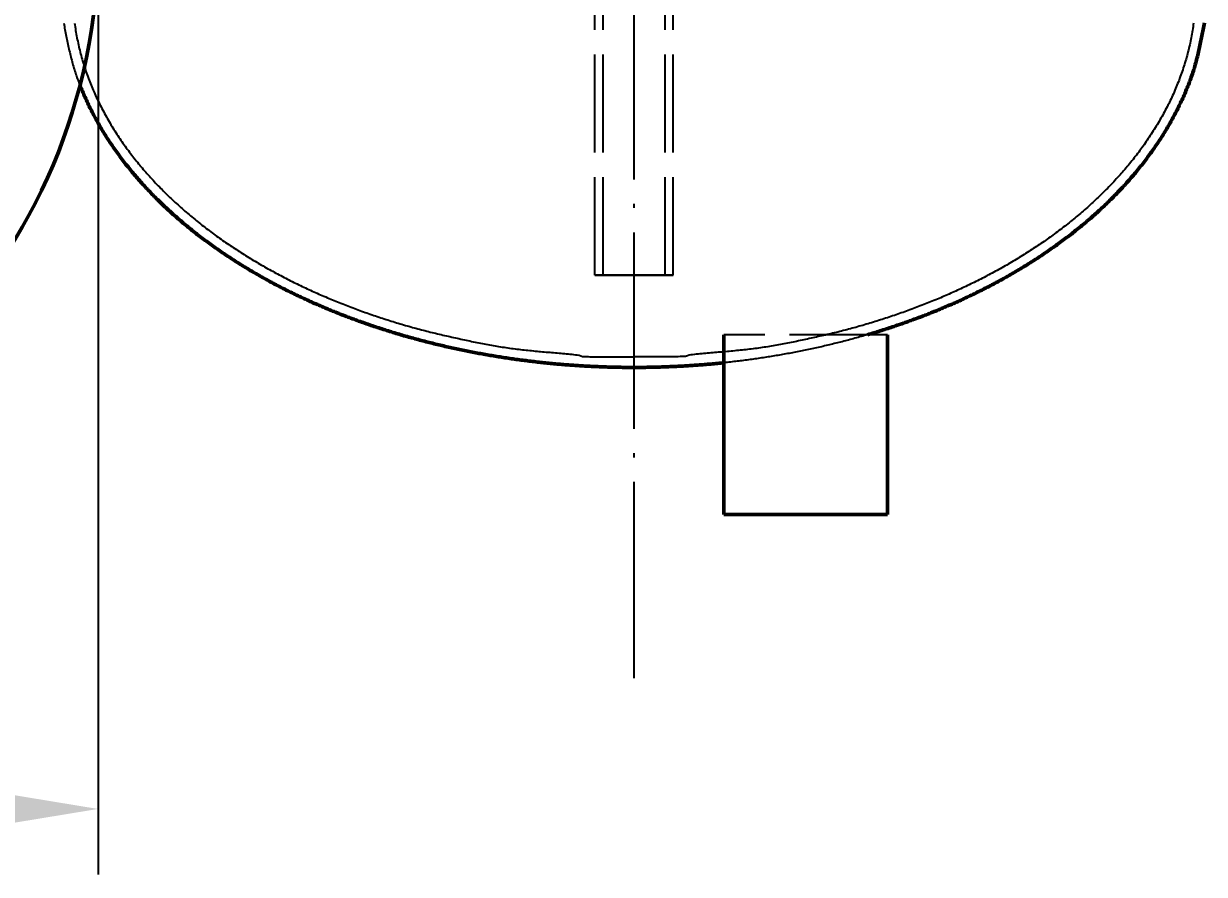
# Model space of a CAD drawing. Header units: millimetres. Extents: x 0 to 594, y 0 to 420.
# Drawn here: x 190.22 to 226.35, y 244 to 270.01 of the extents above; entities that cross this region are included whole.
import ezdxf

# ---------------------------------------------------------------- set-up
doc = ezdxf.new("R2010")
doc.units = ezdxf.units.MM
doc.linetypes.add('ISO02-TRAZOS', pattern=[3.75, 3, -0.75])
doc.linetypes.add('ISO04-TRAZO-PUNTO', pattern=[7.625, 6, -0.75, 0.125, -0.75])
for name, color, linetype, lineweight in [('01-VISIBLE', 7, 'CONTINUOUS', 50), ('02-OCULTA', 4, 'ISO02-TRAZOS', 25), ('03-EJE', 1, 'ISO04-TRAZO-PUNTO', 25), ('04-COTA', 3, 'CONTINUOUS', 25)]:
    doc.layers.add(name, color=color, linetype=linetype, lineweight=lineweight)
doc.styles.add('ISO3098', font='isocpeur.ttf')
doc.dimstyles.new('FLAMA-ISO', dxfattribs={"dimtxt": 3.5, "dimasz": 3, "dimexe": 2, "dimexo": 1, "dimgap": 1, "dimtad": 1, "dimdec": 1, "dimtxsty": 'ISO3098', "dimcen": 2.5, "dimclrd": 3, "dimclre": 3, "dimclrt": 3, "dimazin": 3, "dimtfac": 1, "dimtmove": 0, "dimatfit": 3, "dimlwd": 25, "dimlwe": 25})

msp = doc.modelspace()

# ---------------------------------------------------------------- linework, layer by layer
at = {"layer": '01-VISIBLE'}
for p, q in [((211.65, 255), (211.65, 260.5)), ((216.65, 255), (216.65, 260.5)), ((216.65, 255), (211.65, 255))]:
    msp.add_line(p, q, dxfattribs=at)
for points in [[(226.348, 270.031), (226.339, 269.981), (226.33, 269.932), (226.321, 269.883), (226.312, 269.834), (226.302, 269.784), (226.293, 269.735), (226.283, 269.686), (226.273, 269.637), (226.263, 269.588), (226.253, 269.539), (226.243, 269.49), (226.232, 269.441), (226.222, 269.392), (226.212, 269.343), (226.201, 269.294), (226.19, 269.245), (226.179, 269.196), (226.168, 269.148), (226.157, 269.099), (226.145, 269.05), (226.133, 269.002), (226.121, 268.953), (226.108, 268.905), (226.095, 268.856), (226.082, 268.808), (226.069, 268.76), (226.055, 268.711), (226.041, 268.663), (226.027, 268.615), (226.012, 268.568), (225.996, 268.52), (225.981, 268.472), (225.965, 268.425), (225.948, 268.378), (225.932, 268.331), (225.914, 268.284), (225.897, 268.237), (225.879, 268.19), (225.861, 268.143), (225.842, 268.097), (225.824, 268.05), (225.805, 268.004), (225.785, 267.958), (225.766, 267.912), (225.746, 267.866), (225.725, 267.82), (225.705, 267.774), (225.684, 267.729), (225.663, 267.683), (225.642, 267.638), (225.62, 267.593), (225.599, 267.548), (225.577, 267.503), (225.555, 267.458), (225.532, 267.413), (225.51, 267.368), (225.487, 267.324), (225.464, 267.279), (225.441, 267.235), (225.417, 267.191), (225.393, 267.147), (225.37, 267.103), (225.345, 267.059), (225.321, 267.015), (225.297, 266.971), (225.272, 266.928), (225.247, 266.884), (225.222, 266.841), (225.196, 266.798), (225.171, 266.755), (225.145, 266.712), (225.119, 266.669), (225.093, 266.627), (225.066, 266.584), (225.039, 266.542), (225.012, 266.5), (224.985, 266.458), (224.958, 266.416), (224.93, 266.374), (224.902, 266.333), (224.874, 266.291), (224.846, 266.25), (224.817, 266.209), (224.789, 266.168), (224.76, 266.127), (224.73, 266.086), (224.701, 266.046), (224.672, 266.005), (224.642, 265.965), (224.612, 265.925), (224.582, 265.885), (224.552, 265.845), (224.521, 265.805), (224.491, 265.765), (224.46, 265.726), (224.429, 265.687), (224.397, 265.648), (224.366, 265.609), (224.335, 265.57), (224.303, 265.531), (224.271, 265.492), (224.239, 265.454), (224.207, 265.416), (224.174, 265.377), (224.142, 265.339), (224.109, 265.302), (224.076, 265.264), (224.043, 265.226), (224.01, 265.189), (223.976, 265.152), (223.943, 265.114), (223.909, 265.077), (223.875, 265.04), (223.841, 265.004), (223.807, 264.967), (223.773, 264.931), (223.738, 264.894), (223.704, 264.858), (223.669, 264.822), (223.634, 264.786), (223.599, 264.751), (223.564, 264.715), (223.528, 264.679), (223.493, 264.644), (223.457, 264.609), (223.422, 264.574), (223.386, 264.539), (223.35, 264.504), (223.313, 264.47), (223.277, 264.435), (223.241, 264.401), (223.204, 264.367), (223.167, 264.333), (223.131, 264.299), (223.094, 264.265), (223.057, 264.231), (223.019, 264.198), (222.982, 264.164), (222.945, 264.131), (222.907, 264.098), (222.869, 264.065), (222.831, 264.032), (222.793, 264), (222.755, 263.967), (222.717, 263.935), (222.679, 263.903), (222.64, 263.871), (222.602, 263.839), (222.563, 263.807), (222.524, 263.776), (222.485, 263.744), (222.446, 263.713), (222.407, 263.682), (222.368, 263.65), (222.328, 263.619), (222.289, 263.589), (222.249, 263.558), (222.21, 263.527), (222.17, 263.497), (222.13, 263.467), (222.09, 263.437), (222.05, 263.407), (222.01, 263.377), (221.97, 263.347), (221.929, 263.317), (221.889, 263.288), (221.848, 263.258), (221.808, 263.229), (221.767, 263.2), (221.726, 263.171), (221.685, 263.142), (221.644, 263.114), (221.603, 263.085), (221.562, 263.056), (221.521, 263.028), (221.479, 263), (221.438, 262.972), (221.396, 262.944), (221.355, 262.916), (221.313, 262.889), (221.271, 262.861), (221.229, 262.834), (221.187, 262.806), (221.145, 262.779), (221.103, 262.752), (221.061, 262.725), (221.018, 262.699), (220.976, 262.672), (220.934, 262.645), (220.891, 262.619), (220.848, 262.593), (220.806, 262.567), (220.763, 262.541), (220.72, 262.515), (220.677, 262.489), (220.634, 262.463), (220.591, 262.438), (220.548, 262.413), (220.505, 262.387), (220.461, 262.362), (220.418, 262.337), (220.374, 262.312), (220.331, 262.288), (220.287, 262.263), (220.244, 262.239), (220.2, 262.214), (220.156, 262.19), (220.112, 262.166), (220.068, 262.142), (220.024, 262.118), (219.98, 262.094), (219.936, 262.071), (219.892, 262.047), (219.848, 262.024), (219.803, 262), (219.759, 261.977), (219.714, 261.954), (219.67, 261.931), (219.625, 261.909), (219.581, 261.886), (219.536, 261.863), (219.491, 261.841), (219.446, 261.819), (219.401, 261.797), (219.357, 261.774), (219.312, 261.753), (219.266, 261.731), (219.221, 261.709), (219.176, 261.687), (219.131, 261.666), (219.086, 261.645), (219.04, 261.623), (218.995, 261.602), (218.949, 261.581), (218.904, 261.56), (218.858, 261.54), (218.813, 261.519), (218.767, 261.499), (218.721, 261.478), (218.676, 261.458), (218.63, 261.438), (218.584, 261.418), (218.538, 261.398), (218.492, 261.378), (218.446, 261.358), (218.4, 261.339), (218.354, 261.319), (218.308, 261.3), (218.261, 261.28), (218.215, 261.261), (218.169, 261.242), (218.123, 261.223), (218.076, 261.205), (218.03, 261.186), (217.983, 261.167), (217.937, 261.149), (217.89, 261.13), (217.844, 261.112), (217.797, 261.094), (217.75, 261.076), (217.703, 261.058), (217.657, 261.04), (217.61, 261.023), (217.563, 261.005), (217.516, 260.988), (217.469, 260.97), (217.422, 260.953), (217.375, 260.936), (217.328, 260.919), (217.281, 260.902), (217.234, 260.885), (217.186, 260.868), (217.139, 260.852), (217.092, 260.835), (217.045, 260.819), (216.997, 260.803), (216.95, 260.787), (216.902, 260.771), (216.855, 260.755), (216.807, 260.739), (216.76, 260.723), (216.712, 260.707), (216.665, 260.692), (216.617, 260.677), (216.569, 260.661), (216.522, 260.646), (216.474, 260.631), (216.426, 260.616), (216.378, 260.601), (216.331, 260.586), (216.283, 260.572), (216.235, 260.557), (216.187, 260.543), (216.139, 260.528), (216.091, 260.514), (216.043, 260.5)], [(191.945, 268.128), (191.963, 268.081), (191.982, 268.034), (192.002, 267.988), (192.021, 267.942), (192.041, 267.896), (192.061, 267.85), (192.081, 267.804), (192.102, 267.758), (192.123, 267.712), (192.144, 267.667), (192.165, 267.621), (192.187, 267.576), (192.209, 267.531), (192.231, 267.486), (192.253, 267.441), (192.276, 267.396), (192.299, 267.351), (192.322, 267.306), (192.345, 267.262), (192.368, 267.217), (192.392, 267.173), (192.416, 267.129), (192.44, 267.085), (192.464, 267.041), (192.488, 266.997), (192.513, 266.953), (192.538, 266.91), (192.563, 266.866), (192.588, 266.823), (192.614, 266.779), (192.64, 266.736), (192.666, 266.693), (192.692, 266.651), (192.718, 266.608), (192.745, 266.565), (192.772, 266.523), (192.799, 266.481), (192.827, 266.439), (192.854, 266.397), (192.882, 266.355), (192.91, 266.313), (192.939, 266.272), (192.967, 266.231), (192.996, 266.189), (193.025, 266.148), (193.054, 266.107), (193.083, 266.067), (193.112, 266.026), (193.142, 265.985), (193.172, 265.945), (193.202, 265.905), (193.232, 265.865), (193.263, 265.825), (193.294, 265.785), (193.324, 265.746), (193.355, 265.706), (193.387, 265.667), (193.418, 265.628), (193.45, 265.588), (193.481, 265.55), (193.513, 265.511), (193.545, 265.472), (193.578, 265.434), (193.61, 265.395), (193.643, 265.357), (193.675, 265.319), (193.708, 265.281), (193.741, 265.243), (193.775, 265.206), (193.808, 265.168), (193.842, 265.131), (193.875, 265.094), (193.909, 265.057), (193.943, 265.02), (193.978, 264.983), (194.012, 264.946), (194.046, 264.91), (194.081, 264.874), (194.116, 264.837), (194.151, 264.801), (194.186, 264.765), (194.221, 264.73), (194.257, 264.694), (194.292, 264.658), (194.328, 264.623), (194.364, 264.588), (194.399, 264.553), (194.436, 264.518), (194.472, 264.483), (194.508, 264.448), (194.545, 264.414), (194.581, 264.38), (194.618, 264.345), (194.655, 264.311), (194.692, 264.277), (194.729, 264.244), (194.766, 264.21), (194.804, 264.176), (194.841, 264.143), (194.879, 264.11), (194.917, 264.077), (194.955, 264.044), (194.993, 264.011), (195.031, 263.979), (195.069, 263.946), (195.108, 263.914), (195.146, 263.882), (195.185, 263.85), (195.224, 263.818), (195.263, 263.786), (195.302, 263.754), (195.341, 263.723), (195.38, 263.691), (195.419, 263.66), (195.459, 263.629), (195.498, 263.598), (195.538, 263.567), (195.578, 263.537), (195.617, 263.506), (195.657, 263.476), (195.697, 263.445), (195.738, 263.415), (195.778, 263.385), (195.818, 263.355), (195.859, 263.326), (195.899, 263.296), (195.94, 263.266), (195.981, 263.237), (196.021, 263.208), (196.062, 263.179), (196.103, 263.15), (196.145, 263.121), (196.186, 263.092), (196.227, 263.064), (196.268, 263.035), (196.31, 263.007), (196.351, 262.979), (196.393, 262.951), (196.435, 262.923), (196.477, 262.895), (196.519, 262.867), (196.561, 262.84), (196.603, 262.813), (196.645, 262.785), (196.687, 262.758), (196.729, 262.731), (196.772, 262.704), (196.814, 262.678), (196.857, 262.651), (196.9, 262.624), (196.942, 262.598), (196.985, 262.572), (197.028, 262.546), (197.071, 262.52), (197.114, 262.494), (197.157, 262.468), (197.201, 262.443), (197.244, 262.417), (197.287, 262.392), (197.331, 262.367), (197.374, 262.342), (197.418, 262.317), (197.461, 262.292), (197.505, 262.267), (197.549, 262.242), (197.593, 262.218), (197.637, 262.194), (197.681, 262.169), (197.725, 262.145), (197.769, 262.121), (197.813, 262.098), (197.857, 262.074), (197.902, 262.05), (197.946, 262.027), (197.99, 262.003), (198.035, 261.98), (198.08, 261.957), (198.124, 261.934), (198.169, 261.911), (198.214, 261.889), (198.259, 261.866), (198.303, 261.843), (198.348, 261.821), (198.393, 261.799), (198.438, 261.777), (198.484, 261.755), (198.529, 261.733), (198.574, 261.711), (198.619, 261.689), (198.665, 261.668), (198.71, 261.646), (198.756, 261.625), (198.801, 261.604), (198.847, 261.583), (198.892, 261.562), (198.938, 261.541), (198.984, 261.52), (199.03, 261.5), (199.075, 261.479), (199.121, 261.459), (199.167, 261.439), (199.213, 261.419), (199.259, 261.399), (199.305, 261.379), (199.352, 261.359), (199.398, 261.339), (199.444, 261.32), (199.49, 261.3), (199.537, 261.281), (199.583, 261.262), (199.63, 261.243), (199.676, 261.224), (199.723, 261.205), (199.769, 261.186), (199.816, 261.167), (199.863, 261.149), (199.909, 261.13), (199.956, 261.112), (200.003, 261.094), (200.05, 261.076), (200.097, 261.058), (200.144, 261.04), (200.191, 261.022), (200.238, 261.005), (200.285, 260.987), (200.332, 260.97), (200.379, 260.953), (200.426, 260.935), (200.473, 260.918), (200.521, 260.901), (200.568, 260.884), (200.615, 260.868), (200.663, 260.851), (200.71, 260.835), (200.757, 260.818), (200.805, 260.802), (200.852, 260.786), (200.9, 260.77), (200.948, 260.754), (200.995, 260.738), (201.043, 260.722), (201.091, 260.706), (201.138, 260.691), (201.186, 260.675), (201.234, 260.66), (201.282, 260.645), (201.33, 260.63), (201.378, 260.615), (201.426, 260.6), (201.474, 260.585), (201.522, 260.57), (201.57, 260.556), (201.618, 260.541), (201.666, 260.527), (201.714, 260.512), (201.762, 260.498), (201.81, 260.484), (201.859, 260.47), (201.907, 260.456), (201.955, 260.443), (202.004, 260.429), (202.052, 260.416), (202.1, 260.402), (202.149, 260.389), (202.197, 260.376), (202.246, 260.362), (202.294, 260.349), (202.343, 260.336), (202.391, 260.324), (202.44, 260.311), (202.488, 260.298), (202.537, 260.286), (202.586, 260.273), (202.634, 260.261), (202.683, 260.249), (202.732, 260.237), (202.781, 260.225), (202.829, 260.213), (202.878, 260.201), (202.927, 260.19), (202.976, 260.178), (203.025, 260.166), (203.074, 260.155), (203.123, 260.144), (203.172, 260.133), (203.221, 260.122), (203.27, 260.111), (203.319, 260.1), (203.368, 260.089), (203.417, 260.078), (203.466, 260.068), (203.515, 260.057), (203.564, 260.047), (203.613, 260.037), (203.662, 260.026), (203.712, 260.016), (203.761, 260.006), (203.81, 259.996), (203.859, 259.987), (203.909, 259.977), (203.958, 259.967), (204.007, 259.958), (204.056, 259.949), (204.106, 259.939), (204.155, 259.93), (204.205, 259.921), (204.254, 259.912), (204.303, 259.903), (204.353, 259.894), (204.402, 259.886), (204.452, 259.877), (204.501, 259.869), (204.551, 259.86), (204.6, 259.852), (204.65, 259.844), (204.699, 259.836), (204.749, 259.828), (204.799, 259.82), (204.848, 259.812), (204.898, 259.804), (204.947, 259.797), (204.997, 259.789), (205.047, 259.782), (205.096, 259.774), (205.146, 259.767), (205.196, 259.76), (205.246, 259.753), (205.295, 259.746), (205.345, 259.739), (205.395, 259.733), (205.445, 259.726), (205.494, 259.719), (205.544, 259.713), (205.594, 259.707), (205.644, 259.7), (205.694, 259.694), (205.744, 259.688), (205.793, 259.682), (205.843, 259.676), (205.893, 259.671), (205.943, 259.665), (205.993, 259.659), (206.043, 259.654), (206.093, 259.649), (206.143, 259.643), (206.193, 259.638), (206.243, 259.633), (206.293, 259.628), (206.343, 259.623), (206.393, 259.618), (206.443, 259.614), (206.493, 259.609), (206.543, 259.604), (206.593, 259.6), (206.643, 259.596), (206.693, 259.592), (206.743, 259.587), (206.793, 259.583), (206.843, 259.579), (206.893, 259.576), (206.943, 259.572), (206.993, 259.568), (207.043, 259.565), (207.093, 259.561), (207.143, 259.558), (207.194, 259.555), (207.244, 259.551), (207.294, 259.548), (207.344, 259.545), (207.394, 259.542), (207.444, 259.54), (207.494, 259.537), (207.544, 259.534), (207.595, 259.532), (207.645, 259.529), (207.695, 259.527), (207.745, 259.525), (207.795, 259.523), (207.845, 259.521), (207.896, 259.519), (207.946, 259.517), (207.996, 259.515), (208.046, 259.514), (208.096, 259.512), (208.147, 259.511), (208.197, 259.509), (208.247, 259.508), (208.297, 259.507), (208.347, 259.506), (208.398, 259.505), (208.448, 259.504), (208.498, 259.503), (208.548, 259.502), (208.598, 259.502), (208.649, 259.501), (208.699, 259.501), (208.749, 259.5), (208.799, 259.5), (208.849, 259.5), (208.9, 259.5)], [(211.65, 259.643), (211.6, 259.637), (211.55, 259.632), (211.5, 259.627), (211.45, 259.622), (211.4, 259.618), (211.351, 259.613), (211.301, 259.608), (211.251, 259.604), (211.201, 259.6), (211.151, 259.595), (211.101, 259.591), (211.051, 259.587), (211.001, 259.583), (210.951, 259.579), (210.901, 259.575), (210.851, 259.571), (210.802, 259.568), (210.752, 259.564), (210.702, 259.561), (210.652, 259.558), (210.602, 259.554), (210.552, 259.551), (210.502, 259.548), (210.452, 259.545), (210.402, 259.542), (210.352, 259.539), (210.302, 259.537), (210.252, 259.534), (210.202, 259.532), (210.151, 259.529), (210.101, 259.527), (210.051, 259.525), (210.001, 259.523), (209.951, 259.521), (209.901, 259.519), (209.851, 259.517), (209.801, 259.515), (209.751, 259.514), (209.701, 259.512), (209.651, 259.511), (209.601, 259.509), (209.551, 259.508), (209.501, 259.507), (209.451, 259.506), (209.401, 259.505), (209.351, 259.504), (209.3, 259.503), (209.25, 259.502), (209.2, 259.502), (209.15, 259.501), (209.1, 259.501), (209.05, 259.5), (209, 259.5), (208.95, 259.5), (208.9, 259.5)]]:
    msp.add_lwpolyline(points, dxfattribs=at)
msp.add_circle((175, 272.5), 17.5, dxfattribs=at)
at = {"layer": '02-OCULTA'}
for p, q in [((207.7, 262.32), (207.7, 350.656)), ((207.95, 262.32), (207.95, 350.656)), ((209.85, 262.32), (209.85, 350.656)), ((210.1, 262.32), (210.1, 350.656)), ((216.65, 260.5), (211.65, 260.5)), ((216.65, 260.5), (211.65, 260.5)), ((211.65, 255), (211.65, 260.5)), ((216.65, 255), (216.65, 260.5)), ((216.65, 255), (211.65, 255))]:
    msp.add_line(p, q, dxfattribs=at)
for points in [[(191.453, 270.026), (191.461, 269.976), (191.47, 269.926), (191.479, 269.877), (191.489, 269.827), (191.498, 269.778), (191.508, 269.729), (191.518, 269.679), (191.528, 269.63), (191.538, 269.581), (191.548, 269.531), (191.558, 269.482), (191.569, 269.433), (191.579, 269.383), (191.59, 269.334), (191.6, 269.285), (191.611, 269.236), (191.622, 269.186), (191.634, 269.137), (191.645, 269.088), (191.657, 269.039), (191.669, 268.991), (191.682, 268.942), (191.694, 268.893), (191.707, 268.844), (191.721, 268.796), (191.734, 268.747), (191.748, 268.699), (191.762, 268.65), (191.777, 268.602), (191.792, 268.554), (191.807, 268.506), (191.823, 268.458), (191.84, 268.411), (191.856, 268.363), (191.873, 268.316), (191.891, 268.269), (191.908, 268.221), (191.926, 268.174), (191.945, 268.128)], [(191.782, 270.026), (191.79, 269.97), (191.798, 269.914), (191.807, 269.859), (191.815, 269.803), (191.825, 269.748), (191.835, 269.692), (191.845, 269.637), (191.855, 269.581), (191.866, 269.526), (191.878, 269.471), (191.889, 269.416), (191.902, 269.361), (191.914, 269.306), (191.927, 269.252), (191.941, 269.197), (191.954, 269.142), (191.969, 269.088), (191.983, 269.033), (191.998, 268.979), (192.014, 268.925), (192.03, 268.871), (192.046, 268.817), (192.062, 268.763), (192.079, 268.71), (192.097, 268.656), (192.114, 268.603), (192.132, 268.549), (192.151, 268.496), (192.17, 268.443), (192.189, 268.39), (192.208, 268.337), (192.228, 268.285), (192.249, 268.232), (192.269, 268.18), (192.29, 268.128), (192.312, 268.076), (192.333, 268.024), (192.356, 267.972), (192.378, 267.92), (192.401, 267.869), (192.424, 267.817), (192.447, 267.766), (192.471, 267.715), (192.495, 267.664), (192.52, 267.614), (192.545, 267.563), (192.57, 267.513), (192.595, 267.463), (192.621, 267.413), (192.647, 267.363), (192.673, 267.313), (192.7, 267.263), (192.727, 267.214), (192.755, 267.165), (192.782, 267.116), (192.81, 267.067), (192.838, 267.018), (192.867, 266.97), (192.896, 266.921), (192.925, 266.873), (192.954, 266.825), (192.984, 266.778), (193.014, 266.73), (193.045, 266.683), (193.075, 266.635), (193.106, 266.588), (193.137, 266.541), (193.168, 266.495), (193.2, 266.448), (193.232, 266.402), (193.264, 266.355), (193.297, 266.309), (193.329, 266.264), (193.362, 266.218), (193.396, 266.173), (193.429, 266.127), (193.463, 266.082), (193.497, 266.037), (193.531, 265.993), (193.565, 265.948), (193.6, 265.904), (193.635, 265.86), (193.67, 265.816), (193.705, 265.772), (193.741, 265.728), (193.777, 265.685), (193.813, 265.641), (193.849, 265.598), (193.886, 265.556), (193.922, 265.513), (193.959, 265.47), (193.996, 265.428), (194.034, 265.386), (194.071, 265.344), (194.109, 265.302), (194.147, 265.261), (194.185, 265.22), (194.224, 265.178), (194.262, 265.137), (194.301, 265.097), (194.34, 265.056), (194.379, 265.016), (194.419, 264.975), (194.458, 264.935), (194.498, 264.895), (194.538, 264.856), (194.578, 264.816), (194.618, 264.777), (194.659, 264.738), (194.699, 264.699), (194.74, 264.66), (194.781, 264.621), (194.822, 264.583), (194.864, 264.545), (194.905, 264.507), (194.947, 264.469), (194.989, 264.431), (195.031, 264.394), (195.073, 264.356), (195.115, 264.319), (195.158, 264.282), (195.2, 264.246), (195.243, 264.209), (195.286, 264.173), (195.329, 264.136), (195.372, 264.1), (195.416, 264.065), (195.459, 264.029), (195.503, 263.993), (195.547, 263.958), (195.591, 263.923), (195.635, 263.888), (195.679, 263.853), (195.723, 263.819), (195.768, 263.784), (195.813, 263.75), (195.857, 263.716), (195.902, 263.682), (195.947, 263.648), (195.993, 263.615), (196.038, 263.581), (196.083, 263.548), (196.129, 263.515), (196.175, 263.482), (196.221, 263.449), (196.266, 263.417), (196.313, 263.385), (196.359, 263.352), (196.405, 263.32), (196.451, 263.289), (196.498, 263.257), (196.545, 263.225), (196.591, 263.194), (196.638, 263.163), (196.685, 263.132), (196.732, 263.101), (196.78, 263.07), (196.827, 263.04), (196.874, 263.01), (196.922, 262.979), (196.97, 262.95), (197.017, 262.92), (197.065, 262.89), (197.113, 262.861), (197.161, 262.831), (197.209, 262.802), (197.258, 262.773), (197.306, 262.744), (197.354, 262.716), (197.403, 262.687), (197.452, 262.659), (197.5, 262.631), (197.549, 262.603), (197.598, 262.575), (197.647, 262.547), (197.696, 262.519), (197.745, 262.492), (197.795, 262.465), (197.844, 262.438), (197.893, 262.411), (197.943, 262.384), (197.993, 262.358), (198.042, 262.331), (198.092, 262.305), (198.142, 262.279), (198.192, 262.253), (198.242, 262.227), (198.292, 262.201), (198.342, 262.176), (198.393, 262.151), (198.443, 262.125), (198.493, 262.1), (198.544, 262.075), (198.594, 262.051), (198.645, 262.026), (198.696, 262.002), (198.747, 261.978), (198.797, 261.953), (198.848, 261.929), (198.899, 261.906), (198.95, 261.882), (199.002, 261.858), (199.053, 261.835), (199.104, 261.812), (199.155, 261.789), (199.207, 261.766), (199.258, 261.743), (199.31, 261.721), (199.361, 261.698), (199.413, 261.676), (199.465, 261.654), (199.517, 261.632), (199.569, 261.61), (199.62, 261.588), (199.672, 261.566), (199.725, 261.545), (199.777, 261.524), (199.829, 261.503), (199.881, 261.481), (199.933, 261.461), (199.986, 261.44), (200.038, 261.419), (200.09, 261.399), (200.143, 261.379), (200.196, 261.358), (200.248, 261.338), (200.301, 261.319), (200.354, 261.299), (200.406, 261.279), (200.459, 261.26), (200.512, 261.241), (200.565, 261.221), (200.618, 261.202), (200.671, 261.183), (200.724, 261.165), (200.777, 261.146), (200.83, 261.128), (200.884, 261.109), (200.937, 261.091), (200.99, 261.073), (201.043, 261.055), (201.097, 261.037), (201.15, 261.019), (201.204, 261.002), (201.257, 260.984), (201.311, 260.967), (201.364, 260.95), (201.418, 260.933), (201.472, 260.916), (201.526, 260.899), (201.579, 260.883), (201.633, 260.866), (201.687, 260.85), (201.741, 260.834), (201.795, 260.818), (201.849, 260.802), (201.903, 260.786), (201.957, 260.771), (202.011, 260.756), (202.066, 260.74), (202.12, 260.725), (202.174, 260.71), (202.228, 260.696), (202.283, 260.681), (202.337, 260.666), (202.392, 260.652), (202.446, 260.638), (202.501, 260.624), (202.555, 260.61), (202.61, 260.596), (202.664, 260.582), (202.719, 260.569), (202.774, 260.555), (202.828, 260.542), (202.883, 260.529), (202.938, 260.516), (202.993, 260.503), (203.047, 260.49), (203.102, 260.477), (203.157, 260.465), (203.212, 260.452), (203.267, 260.44), (203.322, 260.428), (203.377, 260.415), (203.432, 260.403), (203.487, 260.391), (203.542, 260.379), (203.597, 260.367), (203.652, 260.356), (203.707, 260.344), (203.762, 260.332), (203.817, 260.321), (203.872, 260.309), (203.927, 260.297), (203.982, 260.286), (204.037, 260.275), (204.093, 260.264), (204.148, 260.253), (204.203, 260.242), (204.258, 260.231), (204.314, 260.22), (204.369, 260.21), (204.424, 260.199), (204.48, 260.189), (204.535, 260.179), (204.59, 260.169), (204.646, 260.16), (204.701, 260.15), (204.757, 260.141), (204.812, 260.132), (204.868, 260.124), (204.924, 260.115), (204.979, 260.107), (205.035, 260.099), (205.091, 260.091), (205.147, 260.083), (205.202, 260.076), (205.258, 260.069), (205.314, 260.062), (205.37, 260.055), (205.426, 260.048), (205.482, 260.042), (205.538, 260.036), (205.594, 260.03), (205.65, 260.024), (205.706, 260.018), (205.762, 260.012), (205.818, 260.007), (205.874, 260.001), (205.93, 259.996), (205.986, 259.991), (206.042, 259.986), (206.098, 259.981), (206.154, 259.976), (206.21, 259.971), (206.266, 259.966), (206.322, 259.961), (206.378, 259.956), (206.434, 259.951), (206.491, 259.947), (206.547, 259.942), (206.603, 259.937), (206.659, 259.932), (206.715, 259.928), (206.771, 259.923), (206.827, 259.918), (206.883, 259.912), (206.939, 259.907), (206.995, 259.902), (207.051, 259.896), (207.107, 259.889), (207.163, 259.882), (207.219, 259.874), (207.27, 259.852), (207.324, 259.838), (207.38, 259.833), (207.436, 259.83), (207.492, 259.829), (207.549, 259.827), (207.605, 259.826), (207.661, 259.825), (207.718, 259.824), (207.774, 259.824), (207.83, 259.823), (207.886, 259.823), (207.943, 259.822), (207.999, 259.822), (208.055, 259.822), (208.112, 259.821), (208.168, 259.821), (208.224, 259.821), (208.281, 259.821), (208.337, 259.821), (208.393, 259.82), (208.449, 259.82), (208.506, 259.82), (208.562, 259.82), (208.618, 259.82), (208.675, 259.82), (208.731, 259.82), (208.787, 259.82), (208.843, 259.82), (208.9, 259.82)], [(226.017, 270.026), (226.009, 269.97), (226.001, 269.914), (225.993, 269.859), (225.984, 269.803), (225.975, 269.748), (225.965, 269.692), (225.955, 269.637), (225.944, 269.581), (225.933, 269.526), (225.922, 269.471), (225.91, 269.416), (225.898, 269.361), (225.885, 269.306), (225.872, 269.252), (225.859, 269.197), (225.845, 269.142), (225.831, 269.088), (225.816, 269.033), (225.801, 268.979), (225.786, 268.925), (225.77, 268.871), (225.754, 268.817), (225.737, 268.763), (225.72, 268.71), (225.703, 268.656), (225.685, 268.603), (225.667, 268.549), (225.649, 268.496), (225.63, 268.443), (225.611, 268.39), (225.591, 268.337), (225.571, 268.285), (225.551, 268.232), (225.53, 268.18), (225.509, 268.128), (225.488, 268.076), (225.466, 268.024), (225.444, 267.972), (225.421, 267.92), (225.399, 267.869), (225.376, 267.817), (225.352, 267.766), (225.328, 267.715), (225.304, 267.664), (225.28, 267.614), (225.255, 267.563), (225.23, 267.513), (225.204, 267.463), (225.179, 267.413), (225.152, 267.363), (225.126, 267.313), (225.099, 267.263), (225.072, 267.214), (225.045, 267.165), (225.017, 267.116), (224.989, 267.067), (224.961, 267.018), (224.932, 266.97), (224.904, 266.921), (224.874, 266.873), (224.845, 266.825), (224.815, 266.778), (224.785, 266.73), (224.755, 266.683), (224.724, 266.635), (224.693, 266.588), (224.662, 266.541), (224.631, 266.495), (224.599, 266.448), (224.567, 266.402), (224.535, 266.355), (224.503, 266.309), (224.47, 266.264), (224.437, 266.218), (224.404, 266.173), (224.37, 266.127), (224.337, 266.082), (224.303, 266.037), (224.268, 265.993), (224.234, 265.948), (224.199, 265.904), (224.164, 265.86), (224.129, 265.816), (224.094, 265.772), (224.058, 265.728), (224.023, 265.685), (223.987, 265.641), (223.95, 265.598), (223.914, 265.556), (223.877, 265.513), (223.84, 265.47), (223.803, 265.428), (223.766, 265.386), (223.728, 265.344), (223.69, 265.302), (223.652, 265.261), (223.614, 265.22), (223.576, 265.178), (223.537, 265.137), (223.498, 265.097), (223.459, 265.056), (223.42, 265.016), (223.381, 264.975), (223.341, 264.935), (223.301, 264.895), (223.262, 264.856), (223.221, 264.816), (223.181, 264.777), (223.141, 264.738), (223.1, 264.699), (223.059, 264.66), (223.018, 264.621), (222.977, 264.583), (222.936, 264.545), (222.894, 264.507), (222.853, 264.469), (222.811, 264.431), (222.769, 264.394), (222.727, 264.356), (222.684, 264.319), (222.642, 264.282), (222.599, 264.246), (222.556, 264.209), (222.513, 264.173), (222.47, 264.136), (222.427, 264.1), (222.384, 264.065), (222.34, 264.029), (222.297, 263.993), (222.253, 263.958), (222.209, 263.923), (222.165, 263.888), (222.12, 263.853), (222.076, 263.819), (222.031, 263.784), (221.987, 263.75), (221.942, 263.716), (221.897, 263.682), (221.852, 263.648), (221.807, 263.615), (221.761, 263.581), (221.716, 263.548), (221.67, 263.515), (221.625, 263.482), (221.579, 263.449), (221.533, 263.417), (221.487, 263.385), (221.441, 263.352), (221.394, 263.32), (221.348, 263.289), (221.301, 263.257), (221.255, 263.225), (221.208, 263.194), (221.161, 263.163), (221.114, 263.132), (221.067, 263.101), (221.02, 263.07), (220.972, 263.04), (220.925, 263.01), (220.877, 262.979), (220.83, 262.95), (220.782, 262.92), (220.734, 262.89), (220.686, 262.861), (220.638, 262.831), (220.59, 262.802), (220.542, 262.773), (220.493, 262.744), (220.445, 262.716), (220.396, 262.687), (220.348, 262.659), (220.299, 262.631), (220.25, 262.603), (220.201, 262.575), (220.152, 262.547), (220.103, 262.519), (220.054, 262.492), (220.005, 262.465), (219.955, 262.438), (219.906, 262.411), (219.856, 262.384), (219.807, 262.358), (219.757, 262.331), (219.707, 262.305), (219.657, 262.279), (219.608, 262.253), (219.557, 262.227), (219.507, 262.201), (219.457, 262.176), (219.407, 262.151), (219.357, 262.125), (219.306, 262.1), (219.256, 262.075), (219.205, 262.051), (219.154, 262.026), (219.104, 262.002), (219.053, 261.978), (219.002, 261.953), (218.951, 261.929), (218.9, 261.906), (218.849, 261.882), (218.798, 261.858), (218.747, 261.835), (218.695, 261.812), (218.644, 261.789), (218.593, 261.766), (218.541, 261.743), (218.49, 261.721), (218.438, 261.698), (218.386, 261.676), (218.335, 261.654), (218.283, 261.632), (218.231, 261.61), (218.179, 261.588), (218.127, 261.566), (218.075, 261.545), (218.023, 261.524), (217.971, 261.503), (217.918, 261.481), (217.866, 261.461), (217.814, 261.44), (217.761, 261.419), (217.709, 261.399), (217.656, 261.379), (217.604, 261.358), (217.551, 261.338), (217.499, 261.319), (217.446, 261.299), (217.393, 261.279), (217.34, 261.26), (217.287, 261.241), (217.234, 261.221), (217.181, 261.202), (217.128, 261.183), (217.075, 261.165), (217.022, 261.146), (216.969, 261.128), (216.916, 261.109), (216.863, 261.091), (216.809, 261.073), (216.756, 261.055), (216.703, 261.037), (216.649, 261.019), (216.596, 261.002), (216.542, 260.984), (216.489, 260.967), (216.435, 260.95), (216.381, 260.933), (216.328, 260.916), (216.274, 260.899), (216.22, 260.883), (216.166, 260.866), (216.112, 260.85), (216.058, 260.834), (216.004, 260.818), (215.95, 260.802), (215.896, 260.786), (215.842, 260.771), (215.788, 260.756), (215.734, 260.74), (215.68, 260.725), (215.625, 260.71), (215.571, 260.696), (215.517, 260.681), (215.462, 260.666), (215.408, 260.652), (215.353, 260.638), (215.299, 260.624), (215.244, 260.61), (215.19, 260.596), (215.135, 260.582), (215.081, 260.569), (215.026, 260.555), (214.971, 260.542), (214.916, 260.529), (214.862, 260.516), (214.807, 260.503), (214.752, 260.49), (214.697, 260.477), (214.642, 260.465), (214.587, 260.452), (214.533, 260.44), (214.478, 260.428), (214.423, 260.415), (214.368, 260.403), (214.313, 260.391), (214.258, 260.379), (214.203, 260.367), (214.148, 260.356), (214.093, 260.344), (214.038, 260.332), (213.982, 260.321), (213.927, 260.309), (213.872, 260.297), (213.817, 260.286), (213.762, 260.275), (213.707, 260.264), (213.652, 260.253), (213.596, 260.242), (213.541, 260.231), (213.486, 260.22), (213.431, 260.21), (213.375, 260.199), (213.32, 260.189), (213.264, 260.179), (213.209, 260.169), (213.154, 260.16), (213.098, 260.15), (213.043, 260.141), (212.987, 260.132), (212.931, 260.124), (212.876, 260.115), (212.82, 260.107), (212.764, 260.099), (212.709, 260.091), (212.653, 260.083), (212.597, 260.076), (212.541, 260.069), (212.485, 260.062), (212.429, 260.055), (212.373, 260.048), (212.318, 260.042), (212.262, 260.036), (212.206, 260.03), (212.15, 260.024), (212.094, 260.018), (212.038, 260.012), (211.982, 260.007), (211.926, 260.001), (211.87, 259.996), (211.814, 259.991), (211.757, 259.986), (211.701, 259.981), (211.645, 259.976), (211.589, 259.971), (211.533, 259.966), (211.477, 259.961), (211.421, 259.956), (211.365, 259.951), (211.309, 259.947), (211.253, 259.942), (211.197, 259.937), (211.141, 259.932), (211.084, 259.928), (211.028, 259.923), (210.972, 259.918), (210.916, 259.912), (210.86, 259.907), (210.804, 259.902), (210.748, 259.896), (210.692, 259.889), (210.636, 259.882), (210.581, 259.874), (210.53, 259.852), (210.476, 259.838), (210.419, 259.833), (210.363, 259.83), (210.307, 259.829), (210.251, 259.827), (210.194, 259.826), (210.138, 259.825), (210.082, 259.824), (210.026, 259.824), (209.969, 259.823), (209.913, 259.823), (209.857, 259.822), (209.8, 259.822), (209.744, 259.822), (209.688, 259.821), (209.632, 259.821), (209.575, 259.821), (209.519, 259.821), (209.463, 259.821), (209.406, 259.82), (209.35, 259.82), (209.294, 259.82), (209.237, 259.82), (209.181, 259.82), (209.125, 259.82), (209.069, 259.82), (209.012, 259.82), (208.956, 259.82), (208.9, 259.82)], [(208.9, 262.32), (208.85, 262.32), (208.8, 262.32), (208.75, 262.32), (208.7, 262.32), (208.65, 262.32), (208.6, 262.32), (208.55, 262.32), (208.5, 262.32), (208.45, 262.32), (208.4, 262.32), (208.35, 262.32), (208.3, 262.32), (208.25, 262.32), (208.2, 262.32), (208.15, 262.32), (208.1, 262.32), (208.05, 262.32), (208, 262.32), (207.95, 262.32), (207.9, 262.32), (207.85, 262.32), (207.8, 262.32), (207.75, 262.32), (207.7, 262.32)], [(207.7, 262.32), (207.75, 262.32), (207.8, 262.32), (207.85, 262.32), (207.9, 262.32), (207.95, 262.32), (208, 262.32), (208.05, 262.32), (208.1, 262.32), (208.15, 262.32), (208.2, 262.32), (208.25, 262.32), (208.3, 262.32), (208.35, 262.32), (208.4, 262.32), (208.45, 262.32), (208.5, 262.32), (208.55, 262.32), (208.6, 262.32), (208.65, 262.32), (208.7, 262.32), (208.75, 262.32), (208.8, 262.32), (208.85, 262.32), (208.9, 262.32), (208.95, 262.32), (209, 262.32), (209.05, 262.32), (209.1, 262.32), (209.15, 262.32), (209.2, 262.32), (209.25, 262.32), (209.3, 262.32), (209.35, 262.32), (209.4, 262.32), (209.45, 262.32), (209.5, 262.32), (209.55, 262.32), (209.6, 262.32), (209.65, 262.32), (209.7, 262.32), (209.75, 262.32), (209.8, 262.32), (209.85, 262.32), (209.9, 262.32), (209.95, 262.32), (210, 262.32), (210.05, 262.32), (210.1, 262.32)], [(208.9, 262.32), (208.85, 262.32), (208.8, 262.32), (208.75, 262.32), (208.7, 262.32), (208.65, 262.32), (208.6, 262.32), (208.55, 262.32), (208.5, 262.32), (208.45, 262.32), (208.4, 262.32), (208.35, 262.32), (208.3, 262.32), (208.25, 262.32), (208.2, 262.32), (208.15, 262.32), (208.1, 262.32), (208.05, 262.32), (208, 262.32), (207.95, 262.32)], [(207.95, 262.32), (208, 262.32), (208.05, 262.32), (208.1, 262.32), (208.15, 262.32), (208.2, 262.32), (208.25, 262.32), (208.3, 262.32), (208.35, 262.32), (208.4, 262.32), (208.45, 262.32), (208.5, 262.32), (208.55, 262.32), (208.6, 262.32), (208.65, 262.32), (208.7, 262.32), (208.75, 262.32), (208.8, 262.32), (208.85, 262.32), (208.9, 262.32), (208.95, 262.32), (209, 262.32), (209.05, 262.32), (209.1, 262.32), (209.15, 262.32), (209.2, 262.32), (209.25, 262.32), (209.3, 262.32), (209.35, 262.32), (209.4, 262.32), (209.45, 262.32), (209.5, 262.32), (209.55, 262.32), (209.6, 262.32), (209.65, 262.32), (209.7, 262.32), (209.75, 262.32), (209.8, 262.32), (209.85, 262.32)], [(210.1, 262.32), (210.048, 262.32), (209.995, 262.32), (209.943, 262.32), (209.891, 262.32), (209.839, 262.32), (209.787, 262.32), (209.734, 262.32), (209.682, 262.32), (209.63, 262.32), (209.578, 262.32), (209.526, 262.32), (209.474, 262.32), (209.421, 262.32), (209.369, 262.32), (209.317, 262.32), (209.265, 262.32), (209.213, 262.32), (209.161, 262.32), (209.108, 262.32), (209.056, 262.32), (209.004, 262.32), (208.952, 262.32), (208.9, 262.32)], [(209.85, 262.32), (209.8, 262.32), (209.75, 262.32), (209.7, 262.32), (209.65, 262.32), (209.6, 262.32), (209.55, 262.32), (209.5, 262.32), (209.45, 262.32), (209.4, 262.32), (209.35, 262.32), (209.3, 262.32), (209.25, 262.32), (209.2, 262.32), (209.15, 262.32), (209.1, 262.32), (209.05, 262.32), (209, 262.32), (208.95, 262.32), (208.9, 262.32)], [(216.043, 260.5), (215.995, 260.486), (215.946, 260.472), (215.898, 260.458), (215.849, 260.444), (215.801, 260.43), (215.752, 260.417), (215.704, 260.403), (215.655, 260.39), (215.607, 260.377), (215.558, 260.364), (215.509, 260.351), (215.461, 260.338), (215.412, 260.325), (215.363, 260.312), (215.315, 260.299), (215.266, 260.287), (215.217, 260.274), (215.168, 260.262), (215.119, 260.25), (215.071, 260.238), (215.022, 260.226), (214.973, 260.214), (214.924, 260.202), (214.875, 260.19), (214.826, 260.178), (214.777, 260.167), (214.728, 260.156), (214.679, 260.144), (214.63, 260.133), (214.58, 260.122), (214.531, 260.111), (214.482, 260.1), (214.433, 260.089), (214.384, 260.078), (214.334, 260.068), (214.285, 260.057), (214.236, 260.047), (214.187, 260.037), (214.137, 260.026), (214.088, 260.016), (214.039, 260.006), (213.989, 259.996), (213.94, 259.987), (213.89, 259.977), (213.841, 259.967), (213.792, 259.958), (213.742, 259.948), (213.693, 259.939), (213.643, 259.93), (213.594, 259.921), (213.544, 259.912), (213.494, 259.903), (213.445, 259.894), (213.395, 259.885), (213.346, 259.877), (213.296, 259.868), (213.246, 259.86), (213.197, 259.852), (213.147, 259.843), (213.097, 259.835), (213.048, 259.827), (212.998, 259.819), (212.948, 259.811), (212.898, 259.804), (212.848, 259.796), (212.799, 259.789), (212.749, 259.781), (212.699, 259.774), (212.649, 259.767), (212.599, 259.759), (212.549, 259.752), (212.5, 259.746), (212.45, 259.739), (212.4, 259.732), (212.35, 259.725), (212.3, 259.719), (212.25, 259.712), (212.2, 259.706), (212.15, 259.7), (212.1, 259.694), (212.05, 259.688), (212, 259.682), (211.95, 259.676), (211.9, 259.67), (211.85, 259.664), (211.8, 259.659), (211.75, 259.653), (211.7, 259.648), (211.65, 259.643)]]:
    msp.add_lwpolyline(points, dxfattribs=at)
msp.add_circle((175, 272.5), 17.5, dxfattribs=at)
msp.add_circle((175, 272.5), 17.5, dxfattribs=at)
msp.add_circle((175, 272.5), 17.5, dxfattribs=at)
at = {"layer": '03-EJE'}
msp.add_line((208.9, 250), (208.9, 357.276), dxfattribs=at)

# ---------------------------------------------------------------- dimensions: what is measured, and where the dimension line sits
at = {"layer": '04-COTA'}
msp.add_linear_dim(base=(157.5, 246), p1=(157.5, 272.5), p2=(192.5, 272.5), dimstyle='FLAMA-ISO', override={"dimlfac": 10, "dimpost": '%%c<>'}, dxfattribs=at).render()

doc.saveas('drawing.dxf')
